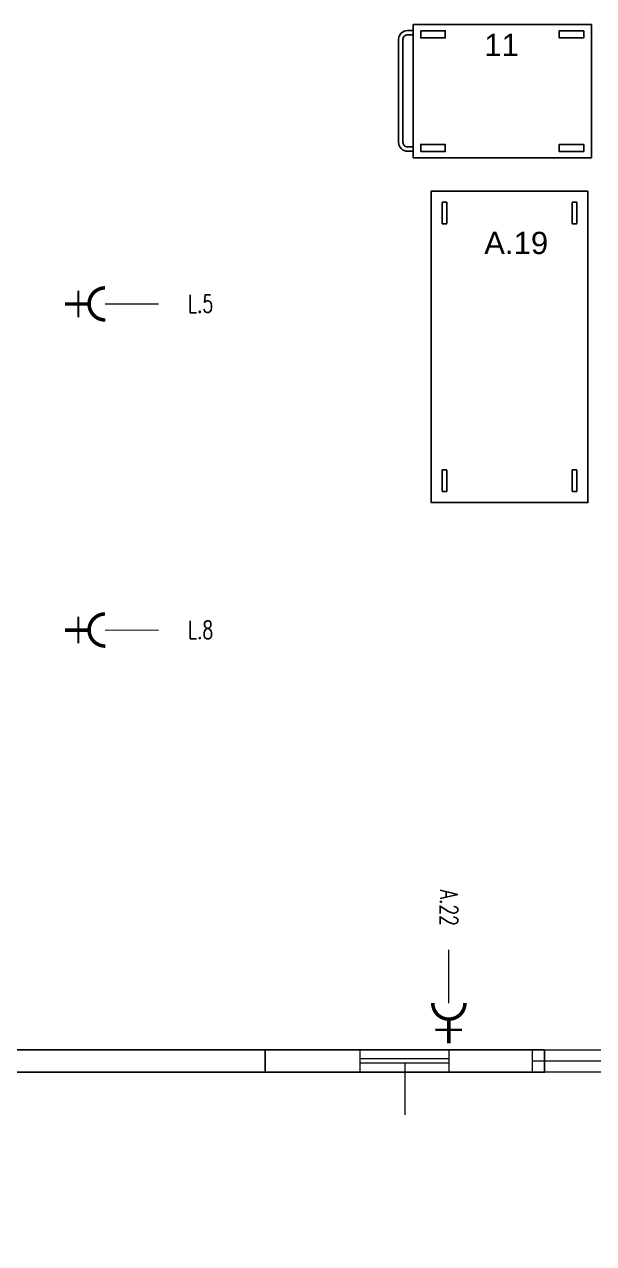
# Model space of a CAD drawing. Header units: millimetres. Extents: x -3516 to 33273, y -7531 to 724.
# Drawn here: x 11338 to 11594, y -2674 to -2126 of the extents above; entities that cross this region are included whole.
import ezdxf
from ezdxf.enums import TextEntityAlignment as Align

# ---------------------------------------------------------------- set-up
doc = ezdxf.new("R2010")
doc.units = ezdxf.units.MM
doc.linetypes.add('ACAD_ISO03W100', pattern=[30, 12, -18])
doc.linetypes.add('HIDDEN', pattern=[0.375, 0.25, -0.125])
for name, color, linetype, lineweight in [('40x60 VAS', 155, 'Continuous', 15), ('DIS-100', 9, 'Continuous', 30), ('GRC- Yazı 1', 3, 'Continuous', 20), ('GRC-Ekipman', 4, 'Continuous', 25), ('KAPI', 37, 'Continuous', 15)]:
    doc.layers.add(name, color=color, linetype=linetype, lineweight=lineweight)
doc.layers.add('TES_ELK', color=230, linetype='Continuous')
doc.styles.add('ekp-yazı', font='arial.ttf', dxfattribs={"height": 10})
doc.styles.add('TESNO', font='romans.shx', dxfattribs={"width": 0.8})

# ---------------------------------------------------------------- blocks, each defined once
blk = doc.blocks.new('A$Ccb6340a7')
at = {"layer": 'DIS-100', "lineweight": -2}
blk.add_lwpolyline([(10, 125.5), (10, 0), (0, 0), (0, 125.5)], close=True, dxfattribs=at)
blk = doc.blocks.new('ASDQ2WE1241245')
at = {"layer": 'KAPI', "color": 3}
for p, q in [((178099.81, 119041.46), (178099.81, 119051.46)), ((178263.81, 119041.46), (178263.81, 119051.46)), ((178099.81, 119046.46), (178056.31, 119046.46)), ((178263.81, 119046.46), (178307.31, 119046.46))]:
    blk.add_line(p, q, dxfattribs=at)
blk.add_lwpolyline([(178056.31, 119051.46), (178307.31, 119051.46), (178307.31, 119041.46), (178056.31, 119041.46)], close=True, dxfattribs=at)
at = {"layer": 'KAPI', "color": 3, "linetype": 'Continuous', "ltscale": 0.5}
for points in [[(178099.81, 119046.46), (178103.81, 119046.46), (178103.81, 118964.46), (178099.81, 118964.46), (178099.81, 119046.46)], [(178263.81, 119046.46), (178259.81, 119046.46), (178259.81, 118964.46), (178263.81, 118964.46), (178263.81, 119046.46)]]:
    blk.add_lwpolyline(points, dxfattribs=at)
at = {"layer": 'KAPI', "color": 3, "linetype": 'ACAD_ISO03W100', "ltscale": 0.5}
for centre, start, end in [((178099.63, 119046.53), 272.9167, 359.9475), ((178263.99, 119046.53), 180.0525, 267.0833)]:
    blk.add_arc(centre, 82.18, start, end, dxfattribs=at)
blk = doc.blocks.new('A$C3c9ccc98')
at = {"layer": '40x60 VAS', "linetype": 'Continuous'}
for p, q in [((42.75, 19.14), (42.75, 29.14)), ((82.75, 19.14), (82.75, 29.14)), ((82.75, 25.14), (42.75, 25.14)), ((82.75, 23.14), (42.75, 23.14)), ((62.75, 23.14), (62.75, 0))]:
    blk.add_line(p, q, dxfattribs=at)
blk.add_lwpolyline([(125.5, 29.14), (0, 29.14), (0, 19.14), (125.5, 19.14)], close=True, dxfattribs=at)
blk = doc.blocks.new('HarekeliT.140-70')
blk.add_lwpolyline([(-139.95, 0), (0, 0), (0, -70.39), (-139.95, -70.39)], close=True)
at = {"color": 253, "linetype": 'HIDDEN'}
for points in [[(-134.95, -5), (-125.23, -5), (-125.23, -7.01), (-134.95, -7.01)], [(-5, -5), (-14.72, -5), (-14.72, -7.01), (-5, -7.01)], [(-134.95, -63.38), (-125.23, -63.38), (-125.23, -65.39), (-134.95, -65.39)], [(-5, -63.38), (-14.72, -63.38), (-14.72, -65.39), (-5, -65.39)]]:
    blk.add_lwpolyline(points, close=True, dxfattribs=at)
blk = doc.blocks.new('ARB. Kazan Taşıma 80-60')
blk.add_lwpolyline([(0, 0), (0, -80), (60, -80), (60, 0)], close=True)
at = {"color": 251}
for points in [[(2.89, -3.38), (6.08, -3.38), (6.08, -14.4), (2.89, -14.4)], [(57.11, -3.38), (53.92, -3.38), (53.92, -14.4), (57.11, -14.4)], [(2.89, -76.62), (6.08, -76.62), (6.08, -65.6), (2.89, -65.6)], [(57.11, -76.62), (53.92, -76.62), (53.92, -65.6), (57.11, -65.6)]]:
    blk.add_lwpolyline(points, close=True, dxfattribs=at)
for points in [[(56.97, -80.16), (56.97, -82.6, -0.414214), (52.97, -86.6), (6.75, -86.6, -0.414214), (2.75, -82.6), (2.75, -80)], [(54.97, -80.16), (54.97, -82.6, -0.414214), (52.97, -84.6), (6.75, -84.6, -0.414214), (4.75, -82.6), (4.75, -80)]]:
    blk.add_lwpolyline(points, format="xyb", dxfattribs=at)
blk = doc.blocks.new('v-em')
at = {"layer": 'TES_ELK', "linetype": 'Continuous'}
for points, const_width in [([(0, -8.83), (0, 2)], 1.6), ([(-6, -4), (6, -4)], 1)]:
    blk.add_lwpolyline(points, dxfattribs=dict(at, const_width=const_width))
at = {"layer": 'TES_ELK', "linetype": 'Continuous', "const_width": 1.6}
blk.add_lwpolyline([(-7.22, -16.05), (-7.22, -16.05, -1), (7.22, -16.05)], format="xyb", dxfattribs=at)
blk = doc.blocks.new('T-RBS100')
at = {"layer": 'TES_ELK', "linetype": 'Continuous', "lineweight": 15}
blk.add_lwpolyline([(45, -16), (45, -40)], dxfattribs=at)
at = {"linetype": 'Continuous'}
blk.add_blockref('v-em', (45, 0), dxfattribs=at)
at = {"layer": 'TES_ELK', "linetype": 'Continuous', "style": 'TESNO', "width": 0.7}
blk.add_attdef('ENO', text='', height=8, rotation=90, dxfattribs=at).set_placement((45, -55, 1), align=Align.MIDDLE)

msp = doc.modelspace()

# ---------------------------------------------------------------- block references
at = {"xscale": -1, "rotation": 90}
for p in [(11446.213, -2586.685), (11571.713, -2586.685)]:
    msp.add_blockref('A$Ccb6340a7', p, dxfattribs=at)
for name, p in [('A$C3c9ccc98', (11446.213, -2615.82)), ('ASDQ2WE1241245', (-166489.98, -121638.142))]:
    msp.add_blockref(name, p)
at = {"layer": 'GRC-Ekipman', "linetype": 'Continuous', "rotation": 270}
msp.add_blockref('ARB. Kazan Taşıma 80-60', (11592.749, -2126.048), dxfattribs=at)
at = {"layer": 'GRC-Ekipman', "rotation": 270}
msp.add_blockref('HarekeliT.140-70', (11591.212, -2340.866), dxfattribs=at)
at = {"layer": 'TES_ELK', "linetype": 'Continuous'}
ref = msp.add_blockref('T-RBS100', (11358.452, -2296.65, 0), dxfattribs=dict(at, rotation=90.1086950237849))
ref.add_attrib('ENO', 'L.5', dxfattribs={"linetype": 'Continuous', "height": 8, "rotation": 0.1087, "style": 'TESNO', "width": 0.7}).set_placement((11417.26, -2251.538, 1), align=Align.MIDDLE)
ref = msp.add_blockref('T-RBS100', (11358.452, -2443.114, 0), dxfattribs=dict(at, rotation=90.1086950237849))
ref.add_attrib('ENO', 'L.8', dxfattribs={"linetype": 'Continuous', "height": 8, "rotation": 0.1087, "style": 'TESNO', "width": 0.7}).set_placement((11417.26, -2398.002, 1), align=Align.MIDDLE)
ref = msp.add_blockref('T-RBS100', (11483.717, -2581.6, 0), dxfattribs=dict(at, xscale=-1, rotation=179.8913049762151))
ref.add_attrib('ENO', 'A.22', dxfattribs={"linetype": 'Continuous', "height": 8, "rotation": 269.8913, "style": 'TESNO', "width": 0.7}).set_placement((11528.829, -2522.792, 1), align=Align.MIDDLE)

# ---------------------------------------------------------------- texts
at = {"layer": 'GRC- Yazı 1', "color": 6, "style": 'ekp-yazı'}
for s, p in [('11', (11544.64, -2140.281)), ('A.19', (11544.64, -2229.224))]:
    msp.add_text(s, height=10, dxfattribs=at).set_placement(p)

doc.saveas('drawing.dxf')
